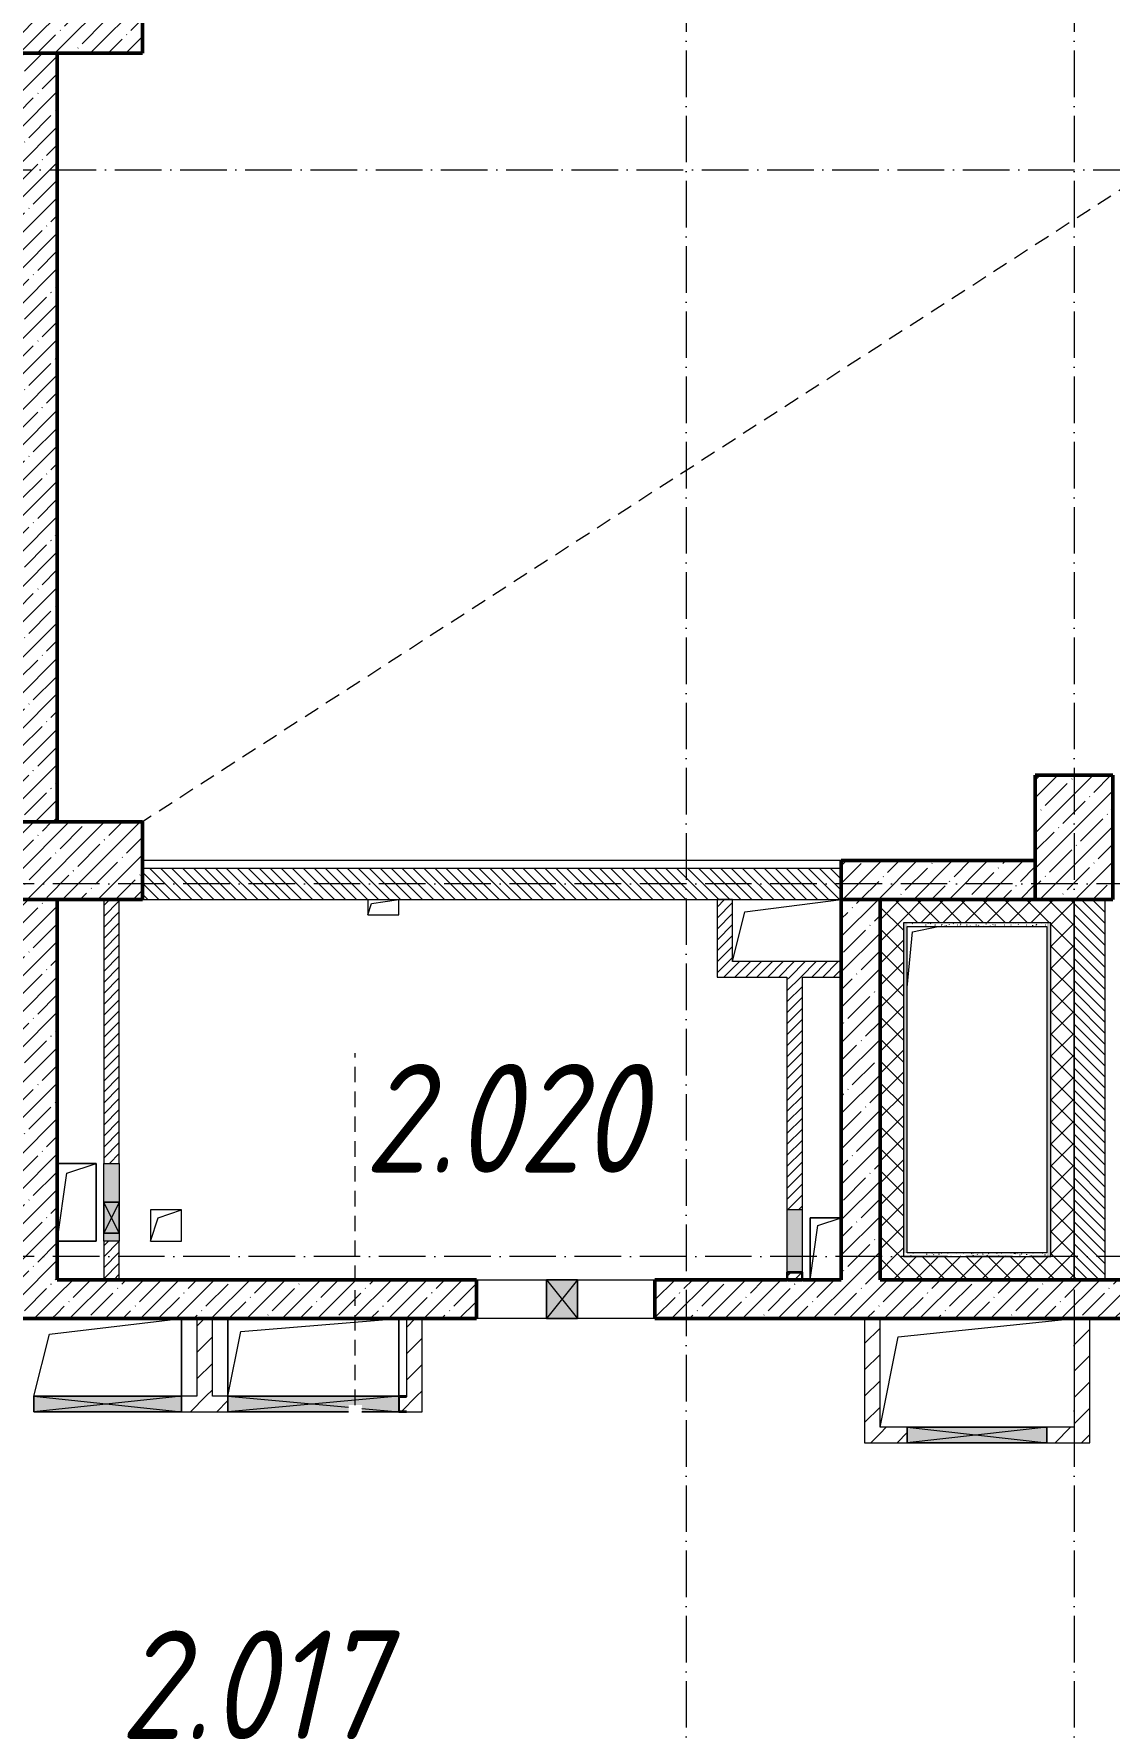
# Model space of a CAD drawing. Header units: millimetres. Extents: x -12989 to 629078, y -109036 to 555275.
# Drawn here: x 566868 to 573793, y 155315 to 166240 of the extents above; entities that cross this region are included whole.
import ezdxf

# ---------------------------------------------------------------- set-up
doc = ezdxf.new("R2010")
doc.units = ezdxf.units.MM
doc.linetypes.add('200_ШТРИХ_ш1п0_6_', pattern=[160, 100, -60])
doc.linetypes.add('50_200_ШТРИХ_1Т_ш5_п1_п1_', pattern=[700, 500, -100, 0, -100])
for name, color, linetype, lineweight in [('A-DETL-____-OTLN-3', 7, '200_ШТРИХ_ш1п0_6_', 9), ('A-DETL-GENF-OTLN', 7, 'Continuous', 9), ('A-FLOR-____-OTLN', 7, 'Continuous', 9), ('A-GENM-____-MCUT', 7, 'Continuous', 25), ('A-GENM-____-OTLN', 7, 'Continuous', 9), ('A-GENM-____-OTLN-1', 7, 'Continuous', 25), ('A-GLAZ-____-OTLN', 7, 'Continuous', 9), ('A-WALL-____-MCUT', 7, 'Continuous', 13), ('A-WALL-____-MCUT-1', 7, 'Continuous', 9), ('A-WALL-____-MCUT-2', 7, 'Continuous', 50), ('A-WALL-____-OTLN', 7, 'Continuous', 9), ('A-WALL-____-PATT-1', 7, 'Continuous', 9), ('A-WALL-FNSH-MCUT-1', 7, 'Continuous', 9), ('S-COLS-____-MCUT', 7, 'Continuous', 50), ('S-COLS-____-OTLN', 7, 'Continuous', 9), ('S-GRID-____-OTLN-1', 7, '50_200_ШТРИХ_1Т_ш5_п1_п1_', 9), ('Марки помещений', 7, 'Continuous', 9)]:
    doc.layers.add(name, color=color, linetype=linetype, lineweight=lineweight)
for name, color, linetype, lineweight, true_color in [('A-DETL-GENF-OTLN-3', 9, 'Continuous', 9, 0x808080), ('A-DETL-GENF-OTLN-4', 9, '200_ШТРИХ_ш1п0_6_', 9, 0x808080), ('A-GLAZ-____-OTLN-1', 7, 'Continuous', 9, 0xc0c0c0), ('A-WALL-____-PATT-2', 7, 'Continuous', 9, 0x787878)]:
    doc.layers.add(name, color=color, linetype=linetype, lineweight=lineweight, true_color=true_color)
doc.styles.add('ISOCPEUR_I_2', font='isocpeui.ttf', dxfattribs={"width": 0.85, "height": 2.3})
pattern_1 = [(45, (516567.8, 90784.41), (-35.35534, 35.35534), [])]
pattern_2 = [(45, (516567.8, 90784.41), (-114.04925, 114.04925), []), (45, (516681.85, 90784.41), (-114.04925, 114.04925), [201.612, -40.322, 3.353, -36.97])]
pattern_3 = [(135, (516567.8, 90784.41), (-35.35534, -35.35534), [])]
pattern_4 = [(0, (516567.798, 90784.408), (81.28, 20.32), [3.353, -57.607, 3.353, -57.607, -325.12]), (0, (516567.798, 90784.408), (81.28, 20.32), [-121.92, 3.353, -118.567, 3.353, -57.607, -142.24]), (0, (516567.798, 90784.408), (81.28, 20.32), [-304.8, 3.353, -37.287, 3.353, -98.247]), (120, (516598.278, 90794.568), (-58.237636, 60.230545), [3.353, -57.607, 3.353, -57.607, -325.12]), (120, (516598.278, 90794.568), (-58.237636, 60.230545), [-121.92, 3.353, -118.567, 3.353, -57.607, -142.24]), (120, (516598.278, 90794.568), (-58.237636, 60.230545), [-304.8, 3.353, -37.287, 3.353, -98.247]), (240, (516608.438, 90835.208), (-23.042364, -80.550545), [3.353, -57.607, 3.353, -57.607, -325.12]), (240, (516608.438, 90835.208), (-23.042364, -80.550545), [-121.92, 3.353, -118.567, 3.353, -57.607, -142.24]), (240, (516608.438, 90835.208), (-23.042364, -80.550545), [-304.8, 3.353, -37.287, 3.353, -98.247])]
pattern_5 = [(45, (516567.8, 90784.41), (-70.71068, 70.71068), []), (135, (516567.8, 90784.41), (-70.71068, -70.71068), [])]
pattern_6 = [(45, (516567.8, 90784.41), (-84.85281, 84.85281), [])]

# ---------------------------------------------------------------- blocks, each defined once
blk = doc.blocks.new('BSC_Колонна _Прямоугольная - 500х800-V75-АР1_План отверстий 2 этажа в осях 1-64_Ю-ЯЯ')
at = {"layer": 'S-COLS-____-OTLN'}
h = blk.add_hatch(dxfattribs=at)
h.set_pattern_fill('FP_87', color=256, style=0, pattern_type=2)
h.set_pattern_definition([(315, (-75581.04, 50600), (114.04925, 114.04925), []), (315, (-75581.04, 50485.95), (114.04925, 114.04925), [201.613, -40.323, 3.353, -36.97])])
h.paths.add_polyline_path([(-250, -400), (250, -400), (250, 400), (-250, 400)], flags=0)
at = {"layer": 'S-COLS-____-MCUT'}
for p, q in [((250, 400), (-250, 400)), ((-250, 400), (-250, -400)), ((250, -400), (250, 400)), ((-250, -400), (250, -400))]:
    blk.add_line(p, q, dxfattribs=at)
blk = doc.blocks.new('BSC_Колонна _Прямоугольная - 500х800-V76-АР1_План отверстий 2 этажа в осях 1-64_Ю-ЯЯ')
at = {"layer": 'S-COLS-____-OTLN'}
h = blk.add_hatch(dxfattribs=at)
h.set_pattern_fill('FP_88', color=256, style=0, pattern_type=2)
h.set_pattern_definition([(315, (-70131.04, 50600), (114.04925, 114.04925), []), (315, (-70131.04, 50485.95), (114.04925, 114.04925), [201.613, -40.323, 3.353, -36.97])])
h.paths.add_polyline_path([(-250, -400), (250, -400), (250, 400), (-250, 400)], flags=0)
at = {"layer": 'S-COLS-____-MCUT'}
for p, q in [((250, 400), (-250, 400)), ((-250, 400), (-250, -400)), ((250, -400), (250, 400)), ((-250, -400), (250, -400))]:
    blk.add_line(p, q, dxfattribs=at)
blk = doc.blocks.new('BSC_Колонна _Прямоугольная - 500х800-V86-АР1_План отверстий 2 этажа в осях 1-64_Ю-ЯЯ')
at = {"layer": 'S-COLS-____-OTLN'}
h = blk.add_hatch(dxfattribs=at)
h.set_pattern_fill('FP_99', color=256, style=0, pattern_type=2)
h.set_pattern_definition([(225, (57000, 70281.04), (114.04925, -114.04925), []), (225, (56885.95, 70281.04), (114.04925, -114.04925), [201.613, -40.323, 3.353, -36.97])])
h.paths.add_polyline_path([(-250, 400), (-250, -400), (250, -400), (250, 400)], flags=0)
at = {"layer": 'S-COLS-____-MCUT'}
for p, q in [((250, 400), (-250, 400)), ((-250, 400), (-250, -400)), ((250, -400), (250, 400)), ((-250, -400), (250, -400))]:
    blk.add_line(p, q, dxfattribs=at)
blk = doc.blocks.new('AR_Отверстие Ниша - Лючок-32402213-АР1_План отверстий 2 этажа в осях 1-64_Ю-ЯЯ')
at = {"layer": 'A-GLAZ-____-OTLN'}
h = blk.add_hatch(color=256, dxfattribs=at)
h.paths.add_polyline_path([(250, 50), (200, 50), (200, -50), (250, -50)], flags=0)
h.paths.add_polyline_path([(0, 50), (-250, 50), (-250, -50), (0, -50)], flags=0)
for p, q in [((-250, 50), (0, 50)), ((-250, -50), (-250, 50)), ((200, 50), (250, 50)), ((250, 50), (250, -50)), ((0, -50), (-250, -50)), ((250, -50), (200, -50))]:
    blk.add_line(p, q, dxfattribs=at)
blk = doc.blocks.new('AR_Отверстие Ниша - Лючок-32404098-АР1_План отверстий 2 этажа в осях 1-64_Ю-ЯЯ')
at = {"layer": 'A-GLAZ-____-OTLN'}
blk.add_hatch(color=256, dxfattribs=at).paths.add_polyline_path([(200, -50), (200, 50), (-200, 50), (-200, -50)], flags=0)
for p, q in [((200, 50), (-200, 50)), ((-200, 50), (-200, -50)), ((-200, -50), (200, -50))]:
    blk.add_line(p, q, dxfattribs=at)
blk = doc.blocks.new('154_Фахверк_СКБ_Швеллер - Тип_100_3960_зеркало-29769493-АР1_План отверстий 2 этажа в осях 1-64_Ю-ЯЯ')
at = {"layer": 'A-GENM-____-MCUT'}
for p, q in [((175, 50), (125, 50)), ((125, 50), (125, -50)), ((128, 47), (175, 47)), ((128, -47), (128, 47)), ((175, 47), (175, 50)), ((125, -50), (175, -50)), ((175, -47), (128, -47)), ((175, -50), (175, -47))]:
    blk.add_line(p, q, dxfattribs=at)
blk = doc.blocks.new('AR_Отверстие прямоугольное _в стене_ - AR_Отверстие прямоугольное _в стене__ВК-32402182-АР1_План отверстий 2 этажа в осях 1-64_Ю-ЯЯ')
at = {"layer": 'A-GLAZ-____-OTLN'}
blk.add_hatch(color=256, dxfattribs=at).paths.add_polyline_path([(100, 50), (-100, 50), (-100, -50), (100, -50)], flags=0)
at = {"layer": 'A-DETL-GENF-OTLN'}
for p, q in [((-100, -50), (-100, 50)), ((-100, 50), (100, 50)), ((100, 50), (-100, -50)), ((-100, 50), (100, -50)), ((100, 50), (-100, 50)), ((-100, 50), (-100, -50)), ((100, 50), (100, -50)), ((100, -50), (100, 50)), ((100, -50), (-100, -50)), ((-100, -50), (100, -50))]:
    blk.add_line(p, q, dxfattribs=at)
blk = doc.blocks.new('AR_Отверстие прямоугольное _в плите_ - AR_Отверстие прямоугольное _в плите_-V157-АР1_План отверстий 2 этажа в осях 1-64_Ю-ЯЯ')
at = {"layer": 'A-GENM-____-OTLN'}
for p, q in [((125, 250), (-125, 250)), ((-63, 188), (125, 250)), ((125, -250), (125, 250)), ((-125, -250), (-63, 188)), ((-125, -250), (125, -250))]:
    blk.add_line(p, q, dxfattribs=at)
blk = doc.blocks.new('AR_Отверстие прямоугольное _в плите_ - AR_Отверстие прямоугольное _в плите_-30459207-АР1_План отверстий 2 этажа в осях 1-64_Ю-ЯЯ')
at = {"layer": 'A-GENM-____-OTLN'}
for p, q in [((100, 100), (-100, 100)), ((-100, 100), (-100, -100)), ((-100, -100), (-50, 50)), ((-50, 50), (100, 100)), ((100, -100), (100, 100)), ((-100, -100), (100, -100))]:
    blk.add_line(p, q, dxfattribs=at)
blk = doc.blocks.new('AR_Отверстие прямоугольное _в плите_ - AR_Отверстие прямоугольное _в плите_-V161-АР1_План отверстий 2 этажа в осях 1-64_Ю-ЯЯ')
at = {"layer": 'A-GENM-____-OTLN'}
for p, q in [((100, 200), (-100, 200)), ((-100, 200), (-100, -200)), ((-100, -200), (-50, 150)), ((-50, 150), (100, 200))]:
    blk.add_line(p, q, dxfattribs=at)
blk = doc.blocks.new('AR_Отверстие прямоугольное _в плите_ - AR_Отверстие прямоугольное _в плите_-V176-АР1_План отверстий 2 этажа в осях 1-64_Ю-ЯЯ')
at = {"layer": 'A-GENM-____-OTLN'}
for p, q in [((-100, 50), (-100, -50)), ((-100, -50), (-75, 25)), ((-75, 25), (100, 50)), ((100, -50), (100, 50)), ((-100, -50), (100, -50))]:
    blk.add_line(p, q, dxfattribs=at)
blk = doc.blocks.new('AR_Отверстие прямоугольное _в плите_ - AR_Отверстие прямоугольное _в плите_-30552508-АР1_План отверстий 2 этажа в осях 1-64_Ю-ЯЯ')
at = {"layer": 'A-GENM-____-OTLN'}
for p, q in [((-550, 250), (-550, -250)), ((-467, 167), (550, 250)), ((550, -250), (550, 250)), ((-550, -250), (-467, 167))]:
    blk.add_line(p, q, dxfattribs=at)
blk = doc.blocks.new('AR_Отверстие прямоугольное _в плите_ - AR_Отверстие прямоугольное _в плите_-30552516-АР1_План отверстий 2 этажа в осях 1-64_Ю-ЯЯ')
at = {"layer": 'A-GENM-____-OTLN'}
for p, q in [((-450, 658), (-417, 1017)), ((-417, 1017), (-250, 1050))]:
    blk.add_line(p, q, dxfattribs=at)
blk = doc.blocks.new('AR_Отверстие прямоугольное _в плите_ - AR_Отверстие прямоугольное _в плите_-30552779-АР1_План отверстий 2 этажа в осях 1-64_Ю-ЯЯ')
at = {"layer": 'A-GENM-____-OTLN'}
for p, q in [((-508, 233), (625, 350)), ((-625, -350), (-508, 233))]:
    blk.add_line(p, q, dxfattribs=at)
blk = doc.blocks.new('AR_Отверстие прямоугольное _в плите_ - AR_Отверстие прямоугольное _в плите_-30552525-АР1_План отверстий 2 этажа в осях 1-64_Ю-ЯЯ')
at = {"layer": 'A-GENM-____-OTLN'}
for p, q in [((-350, -200), (-270, 120)), ((-270, 120), (350, 200))]:
    blk.add_line(p, q, dxfattribs=at)
blk = doc.blocks.new('AR_Отверстие прямоугольное _в стене__БезПР - AR_Отверстие прямоугольное _в стене__БезПР-30578456-АР1_План отверстий 2 этажа в осях 1-64_Ю-ЯЯ')
at = {"layer": 'A-GLAZ-____-OTLN-1'}
blk.add_hatch(color=256, dxfattribs=at).paths.add_polyline_path([(100, -125), (100, 125), (-100, 125), (-100, -125)], flags=0)
at = {"layer": 'A-DETL-GENF-OTLN'}
for p, q in [((-100, -125), (-100, 125)), ((-100, 125), (100, 125)), ((100, 125), (-100, -125)), ((-100, 125), (100, -125)), ((100, 125), (-100, 125)), ((-100, 125), (-100, -125)), ((100, 125), (100, -125)), ((100, -125), (100, 125)), ((100, -125), (-100, -125)), ((-100, -125), (100, -125))]:
    blk.add_line(p, q, dxfattribs=at)
at = {"layer": 'A-GLAZ-____-OTLN'}
blk.add_line((100, 125), (-100, 125), dxfattribs=at)
blk = doc.blocks.new('AR_Отверстие прямоугольное _в плите_ - AR_Отверстие прямоугольное _в плите_-30552717-АР1_План отверстий 2 этажа в осях 1-64_Ю-ЯЯ')
at = {"layer": 'A-GENM-____-OTLN'}
for p, q in [((-375, 150), (475, 250)), ((475, -250), (475, 250)), ((-475, -250), (-375, 150))]:
    blk.add_line(p, q, dxfattribs=at)
blk = doc.blocks.new('AR_Отверстие прямоугольное _в стене__БезПР - AR_Отверстие прямоугольное _в стене__БезПР-36428360-АР1_План отверстий 2 этажа в осях 1-64_Ю-ЯЯ')
at = {"layer": 'A-GLAZ-____-OTLN'}
blk.add_hatch(color=256, dxfattribs=at).paths.add_polyline_path([(450, -50), (450, 50), (-450, 50), (-450, -50), (170, -50)], flags=0)
at = {"layer": 'A-DETL-GENF-OTLN'}
for p, q in [((-450, -50), (-450, 50)), ((-450, 50), (450, 50)), ((450, 50), (-450, -50)), ((-450, 50), (450, -50)), ((450, 50), (-450, 50)), ((-450, 50), (-450, -50)), ((450, 50), (450, -50)), ((450, -50), (450, 50)), ((450, -50), (-450, -50)), ((-450, -50), (450, -50))]:
    blk.add_line(p, q, dxfattribs=at)
at = {"layer": 'A-GLAZ-____-OTLN'}
blk.add_line((450, 50), (-450, 50), dxfattribs=at)
blk = doc.blocks.new('AR_Отверстие прямоугольное _в стене__БезПР - AR_Отверстие прямоугольное _в стене__БезПР-36428547-АР1_План отверстий 2 этажа в осях 1-64_Ю-ЯЯ')
at = {"layer": 'A-GLAZ-____-OTLN'}
blk.add_hatch(color=256, dxfattribs=at).paths.add_polyline_path([(475, -50), (475, 50), (-475, 50), (-475, -50)], flags=0)
at = {"layer": 'A-DETL-GENF-OTLN'}
for p, q in [((-475, -50), (-475, 50)), ((-475, 50), (475, 50)), ((475, 50), (-475, -50)), ((-475, 50), (475, -50)), ((475, 50), (-475, 50)), ((-475, 50), (-475, -50)), ((475, 50), (475, -50)), ((475, -50), (475, 50)), ((475, -50), (-475, -50)), ((-475, -50), (475, -50))]:
    blk.add_line(p, q, dxfattribs=at)
at = {"layer": 'A-GLAZ-____-OTLN'}
blk.add_line((475, 50), (-475, 50), dxfattribs=at)
blk = doc.blocks.new('154_Фахверк_СКБ_Швеллер - Тип_100_3960_зеркало-V205-АР1_План отверстий 2 этажа в осях 1-64_Ю-ЯЯ')
at = {"layer": 'A-GENM-____-MCUT'}
for p, q in [((175, 50), (125, 50)), ((128, 47), (175, 47)), ((128, -47), (128, 47)), ((175, 47), (175, 50)), ((125, -50), (175, -50)), ((175, -47), (128, -47)), ((175, -50), (175, -47))]:
    blk.add_line(p, q, dxfattribs=at)
blk = doc.blocks.new('AR_Отверстие прямоугольное _в стене_ - AR_Отверстие прямоугольное _в стене__ОВ-36926784-АР1_План отверстий 2 этажа в осях 1-64_Ю-ЯЯ')
at = {"layer": 'A-GLAZ-____-OTLN'}
blk.add_hatch(color=256, dxfattribs=at).paths.add_polyline_path([(227, -50), (227, -7), (313, -7), (313, -50), (550, -50), (550, 50), (-550, 50), (-550, -50)], flags=0)
at = {"layer": 'A-DETL-GENF-OTLN'}
for p, q in [((-550, -50), (-550, 50)), ((-550, 50), (550, 50)), ((550, 50), (-550, -50)), ((-550, 50), (227, -21)), ((550, 50), (-550, 50)), ((-550, 50), (-550, -50)), ((550, 50), (550, -50)), ((550, -50), (550, 50)), ((227, -50), (-550, -50)), ((-550, -50), (227, -50)), ((313, -28), (550, -50)), ((550, -50), (313, -50)), ((313, -50), (550, -50))]:
    blk.add_line(p, q, dxfattribs=at)
blk = doc.blocks.new('DET_L_Имитация разреза_ISO2-5 - Вправо-29863948-АР1_План отверстий 2 этажа в осях 1-64_Ю-ЯЯ')
at = {"layer": 'A-DETL-GENF-OTLN-4'}
blk.add_line((143, 0), (2410, 0), dxfattribs=at)
blk = doc.blocks.new('3эт')
at = {"layer": 'S-GRID-____-OTLN-1', "color": 251, "ltscale": 0.6, "true_color": 0x636466}
for p, q in [((338270.7, 4029.4), (338270.7, -33971.9)), ((340770.7, 4029.4), (340770.7, -33971.9)), ((318208.2, -12282.4), (387845.1, -12282.4)), ((387845.1, -16882.4), (333012.7, -16882.4)), ((387845.1, -19282.4), (279101.9, -19282.4))]:
    blk.add_line(p, q, dxfattribs=at)

msp = doc.modelspace()

# ---------------------------------------------------------------- hatches: boundary and pattern name
at = {"layer": 'A-WALL-____-PATT-1'}
h = msp.add_hatch(dxfattribs=at)
h.set_pattern_fill('FP_13', color=256, style=0, pattern_type=2)
h.set_pattern_definition(pattern_2)
h.paths.add_polyline_path([(567017.7976, 161165.4504), (567017.7976, 166115.4504), (566767.7976, 166115.4504), (566767.7976, 161165.4504)], flags=0)
h = msp.add_hatch(dxfattribs=at)
h.set_pattern_fill('FP_6', color=256, style=0, pattern_type=2)
h.set_pattern_definition(pattern_3)
h.paths.add_polyline_path([(572067.7976, 160665.4504), (572067.7976, 160865.4504), (567567.7976, 160865.4504), (567567.7976, 160665.4504), (571345.1372, 160665.4504)], flags=0)
h = msp.add_hatch(dxfattribs=at)
h.set_pattern_fill('FP_13', color=256, style=0, pattern_type=2)
h.set_pattern_definition(pattern_2)
h.paths.add_polyline_path([(572067.7976, 160665.4504), (573317.7976, 160665.4504), (573317.7976, 160915.4504), (572067.7976, 160915.4504)], flags=0)
h = msp.add_hatch(dxfattribs=at)
h.set_pattern_fill('FP_13', color=256, style=0, pattern_type=2)
h.set_pattern_definition(pattern_2)
h.paths.add_polyline_path([(567017.7976, 157965.4504), (567017.7976, 160665.4504), (566767.7976, 160665.4504), (566767.7976, 157965.4504), (566926.3855, 157965.4504)], flags=0)
h = msp.add_hatch(dxfattribs=at)
h.set_pattern_fill('FP_5', color=256, style=0, pattern_type=2)
h.set_pattern_definition(pattern_1)
h.paths.add_polyline_path([(567417.7976, 158215.4504), (567417.7976, 158465.4504), (567317.7976, 158465.4504), (567317.7976, 158215.4504)], flags=0)
h.paths.add_polyline_path([(567317.7976, 158965.4504), (567417.7976, 158965.4504), (567417.7976, 160665.4504), (567317.7976, 160665.4504), (567317.7976, 159309.8867)], flags=0)
h = msp.add_hatch(dxfattribs=at)
h.set_pattern_fill('FP_5', color=256, style=0, pattern_type=2)
h.set_pattern_definition(pattern_1)
h.paths.add_polyline_path([(571267.7976, 160165.4504), (571367.7976, 160165.4504), (571367.7976, 160665.4504), (571267.7976, 160665.4504)], flags=0)
h = msp.add_hatch(dxfattribs=at)
h.set_pattern_fill('FP_13', color=256, style=0, pattern_type=2)
h.set_pattern_definition(pattern_2)
h.paths.add_polyline_path([(572317.7976, 158215.4504), (572317.7976, 160665.4504), (572067.7976, 160665.4504), (572067.7976, 158215.4504)], flags=0)
h = msp.add_hatch(dxfattribs=at)
h.set_pattern_fill('FP_1', color=256, style=0, pattern_type=2)
h.set_pattern_definition(pattern_5)
h.paths.add_polyline_path([(572317.7976, 158365.4504), (572467.7976, 158365.4504), (572467.7976, 160665.4504), (572317.7976, 160665.4504), (572317.7976, 158390.4504)], flags=0)
h = msp.add_hatch(dxfattribs=at)
h.set_pattern_fill('FP_1', color=256, style=0, pattern_type=2)
h.set_pattern_definition(pattern_5)
h.paths.add_polyline_path([(573112.6379, 160515.4504), (573417.7976, 160515.4504), (573417.7976, 160665.4504), (572467.7976, 160665.4504), (572467.7976, 160515.4504), (572492.7976, 160515.4504)], flags=0)
h = msp.add_hatch(dxfattribs=at)
h.set_pattern_fill('FP_1', color=256, style=0, pattern_type=2)
h.set_pattern_definition(pattern_5)
h.paths.add_polyline_path([(573417.7976, 158215.4504), (573567.7976, 158215.4504), (573567.7976, 160665.4504), (573417.7976, 160665.4504), (573417.7976, 158365.4504)], flags=0)
h = msp.add_hatch(dxfattribs=at)
h.set_pattern_fill('FP_6', color=256, style=0, pattern_type=2)
h.set_pattern_definition(pattern_3)
h.paths.add_polyline_path([(573767.7976, 158215.4504), (573767.7976, 160665.4504), (573567.7976, 160665.4504), (573567.7976, 158215.4504)], flags=0)
h = msp.add_hatch(dxfattribs=at)
h.set_pattern_fill('FP_5', color=256, style=0, pattern_type=2)
h.set_pattern_definition(pattern_1)
h.paths.add_polyline_path([(571817.7976, 160165.4504), (572067.7976, 160165.4504), (572067.7976, 160265.4504), (571367.7976, 160265.4504), (571367.7976, 160165.4504), (571717.7976, 160165.4504)], flags=0)
h = msp.add_hatch(dxfattribs=at)
h.set_pattern_fill('FP_5', color=256, style=0, pattern_type=2)
h.set_pattern_definition(pattern_1)
h.paths.add_polyline_path([(571814.7976, 158215.4504), (571814.7976, 158262.4504), (571720.7976, 158262.4504), (571720.7976, 158215.4504), (571767.7976, 158215.4504)], flags=0)
h.paths.add_polyline_path([(571817.7976, 158665.4504), (571817.7976, 160165.4504), (571717.7976, 160165.4504), (571717.7976, 158665.4504)], flags=0)
h = msp.add_hatch(dxfattribs=at)
h.set_pattern_fill('FP_1', color=256, style=0, pattern_type=2)
h.set_pattern_definition(pattern_5)
h.paths.add_polyline_path([(573392.7976, 158215.4504), (573417.7976, 158215.4504), (573417.7976, 158365.4504), (572317.7976, 158365.4504), (572317.7976, 158215.4504), (573112.6379, 158215.4504)], flags=0)
h = msp.add_hatch(dxfattribs=at)
h.set_pattern_fill('FP_13', color=256, style=0, pattern_type=2)
h.set_pattern_definition(pattern_2)
h.paths.add_polyline_path([(573767.7976, 157965.4504), (573767.7976, 158215.4504), (570867.7976, 158215.4504), (570867.7976, 157965.4504), (573112.6379, 157965.4504)], flags=0)
h.paths.add_polyline_path([(569577.6365, 157965.4504), (569717.7976, 157965.4504), (569717.7976, 158215.4504), (567017.7976, 158215.4504), (567017.7976, 157965.4504), (569367.7976, 157965.4504)], flags=0)
h = msp.add_hatch(dxfattribs=at)
h.set_pattern_fill('FP_13', color=256, style=0, pattern_type=2)
h.set_pattern_definition(pattern_2)
h.paths.add_polyline_path([(579817.7976, 157965.4504), (579817.7976, 158215.4504), (578517.7976, 158215.4504), (578517.7976, 157965.4504), (579567.7976, 157965.4504)], flags=0)
h.paths.add_polyline_path([(577517.7976, 157965.4504), (577517.7976, 158215.4504), (576517.7976, 158215.4504), (576517.7976, 157965.4504), (576647.6392, 157965.4504)], flags=0)
h.paths.add_polyline_path([(574117.7976, 157965.4504), (575367.7976, 157965.4504), (575367.7976, 158215.4504), (573767.7976, 158215.4504), (573767.7976, 157965.4504)], flags=0)
h = msp.add_hatch(dxfattribs=at)
h.set_pattern_fill('FP_4', color=256, style=0, pattern_type=2)
h.set_pattern_definition(pattern_6)
h.paths.add_polyline_path([(568017.7976, 157465.4504), (568017.7976, 157965.4504), (567917.7976, 157965.4504), (567917.7976, 157465.4504)], flags=0)
h = msp.add_hatch(dxfattribs=at)
h.set_pattern_fill('FP_4', color=256, style=0, pattern_type=2)
h.set_pattern_definition(pattern_6)
h.paths.add_polyline_path([(569367.7976, 157465.4504), (569367.7976, 157965.4504), (569267.7976, 157965.4504), (569267.7976, 157465.4504)], flags=0)
h = msp.add_hatch(dxfattribs=at)
h.set_pattern_fill('FP_4', color=256, style=0, pattern_type=2)
h.set_pattern_definition(pattern_6)
h.paths.add_polyline_path([(572317.7976, 157165.4504), (572317.7976, 157965.4504), (572217.7976, 157965.4504), (572217.7976, 157165.4504)], flags=0)
h = msp.add_hatch(dxfattribs=at)
h.set_pattern_fill('FP_4', color=256, style=0, pattern_type=2)
h.set_pattern_definition(pattern_6)
h.paths.add_polyline_path([(573667.7976, 157265.4504), (573667.7976, 157965.4504), (573567.7976, 157965.4504), (573567.7976, 157265.4504)], flags=0)
h = msp.add_hatch(dxfattribs=at)
h.set_pattern_fill('FP_4', color=256, style=0, pattern_type=2)
h.set_pattern_definition(pattern_6)
h.paths.add_polyline_path([(569367.7976, 157365.4504), (569367.7976, 157465.4504), (569267.7976, 157465.4504), (569267.7976, 157462.4504), (569220.7976, 157462.4504), (569220.7976, 157368.4504), (569267.7976, 157368.4504), (569267.7976, 157365.4504)], flags=0)
h.paths.add_polyline_path([(568117.7976, 157365.4504), (568117.7976, 157465.4504), (567817.7976, 157465.4504), (567817.7976, 157365.4504)], flags=0)
h = msp.add_hatch(dxfattribs=at)
h.set_pattern_fill('FP_4', color=256, style=0, pattern_type=2)
h.set_pattern_definition(pattern_6)
h.paths.add_polyline_path([(573667.7976, 157165.4504), (573667.7976, 157265.4504), (573392.7976, 157265.4504), (573392.7976, 157165.4504)], flags=0)
h.paths.add_polyline_path([(572317.7976, 157165.4504), (572492.7976, 157165.4504), (572492.7976, 157265.4504), (572317.7976, 157265.4504)], flags=0)
at = {"layer": 'A-WALL-____-PATT-2'}
h = msp.add_hatch(dxfattribs=at)
h.set_pattern_fill('FP_164', color=256, style=0, pattern_type=2)
h.set_pattern_definition(pattern_4)
h.paths.add_polyline_path([(572467.7976, 158390.4504), (572492.7976, 158390.4504), (572492.7976, 160515.4504), (572467.7976, 160515.4504), (572467.7976, 159309.8867)], flags=0)
h = msp.add_hatch(dxfattribs=at)
h.set_pattern_fill('FP_164', color=256, style=0, pattern_type=2)
h.set_pattern_definition(pattern_4)
h.paths.add_polyline_path([(572492.7976, 160490.4504), (573392.7976, 160490.4504), (573392.7976, 160515.4504), (572492.7976, 160515.4504)], flags=0)
h = msp.add_hatch(dxfattribs=at)
h.set_pattern_fill('FP_164', color=256, style=0, pattern_type=2)
h.set_pattern_definition(pattern_4)
h.paths.add_polyline_path([(573392.7976, 158365.4504), (573417.7976, 158365.4504), (573417.7976, 160515.4504), (573392.7976, 160515.4504), (573392.7976, 158390.4504)], flags=0)
h = msp.add_hatch(dxfattribs=at)
h.set_pattern_fill('FP_164', color=256, style=0, pattern_type=2)
h.set_pattern_definition(pattern_4)
h.paths.add_polyline_path([(573392.7976, 158365.4504), (573392.7976, 158390.4504), (572467.7976, 158390.4504), (572467.7976, 158365.4504), (573112.6379, 158365.4504)], flags=0)

# ---------------------------------------------------------------- linework, layer by layer
at = {"layer": 'A-DETL-____-OTLN-3'}
msp.add_line((590467.7976, 175965.4504), (567567.7976, 161165.4504), dxfattribs=at)
at = {"layer": 'A-FLOR-____-OTLN'}
for p, q in [((572067.7976, 160915.4504), (567567.7976, 160915.4504)), ((567017.7976, 158965.4504), (567267.7976, 158965.4504)), ((567267.7976, 158965.4504), (567267.7976, 158465.4504)), ((571867.7976, 158615.4504), (572067.7976, 158615.4504)), ((571867.7976, 158215.4504), (571867.7976, 158615.4504)), ((567267.7976, 158465.4504), (567017.7976, 158465.4504)), ((567817.7976, 157965.4504), (567817.7976, 157465.4504)), ((568117.7976, 157465.4504), (568117.7976, 157965.4504)), ((569217.7976, 157965.4504), (569217.7976, 157465.4504))]:
    msp.add_line(p, q, dxfattribs=at)
at = {"layer": 'A-WALL-____-MCUT'}
for p, q in [((572067.7976, 160865.4504), (567567.7976, 160865.4504)), ((567567.7976, 160665.4504), (572067.7976, 160665.4504)), ((573567.7976, 160665.4504), (573567.7976, 158215.4504)), ((573767.7976, 158215.4504), (573767.7976, 160665.4504))]:
    msp.add_line(p, q, dxfattribs=at)
at = {"layer": 'A-WALL-____-MCUT-1'}
for p, q in [((573567.7976, 158215.4504), (573567.7976, 160665.4504)), ((572467.7976, 160515.4504), (572467.7976, 158365.4504)), ((573417.7976, 160515.4504), (572467.7976, 160515.4504)), ((573417.7976, 158365.4504), (573417.7976, 160515.4504)), ((572467.7976, 158365.4504), (573417.7976, 158365.4504))]:
    msp.add_line(p, q, dxfattribs=at)
at = {"layer": 'A-WALL-____-MCUT-2'}
for p, q in [((567017.7976, 161165.4504), (567017.7976, 166115.4504)), ((573317.7976, 160915.4504), (572067.7976, 160915.4504)), ((572067.7976, 160915.4504), (572067.7976, 160665.4504)), ((567017.7976, 158215.4504), (567017.7976, 160665.4504)), ((572067.7976, 160665.4504), (572067.7976, 158215.4504)), ((572067.7976, 160665.4504), (573317.7976, 160665.4504)), ((572317.7976, 158215.4504), (572317.7976, 160665.4504)), ((569717.7976, 158215.4504), (567017.7976, 158215.4504)), ((569717.7976, 157965.4504), (569717.7976, 158215.4504)), ((571717.7976, 158215.4504), (570867.7976, 158215.4504)), ((570867.7976, 158215.4504), (570867.7976, 157965.4504)), ((571814.7976, 158215.4504), (571720.7976, 158215.4504)), ((572067.7976, 158215.4504), (571817.7976, 158215.4504)), ((574117.7976, 158215.4504), (572317.7976, 158215.4504)), ((566767.7976, 157965.4504), (569717.7976, 157965.4504)), ((570867.7976, 157965.4504), (575367.7976, 157965.4504))]:
    msp.add_line(p, q, dxfattribs=at)
at = {"layer": 'A-WALL-____-OTLN'}
for p, q in [((569717.7976, 158215.4504), (570169.2004, 158215.4504)), ((570369.2004, 158215.4504), (570867.7976, 158215.4504)), ((570169.2004, 157965.4504), (569717.7976, 157965.4504)), ((570867.7976, 157965.4504), (570369.2004, 157965.4504))]:
    msp.add_line(p, q, dxfattribs=at)
at = {"layer": 'A-WALL-FNSH-MCUT-1'}
for p, q in [((567317.7976, 160665.4504), (567317.7976, 158965.4504)), ((567417.7976, 158965.4504), (567417.7976, 160665.4504)), ((571267.7976, 160665.4504), (571267.7976, 160165.4504)), ((571367.7976, 160665.4504), (571267.7976, 160665.4504)), ((571367.7976, 160265.4504), (571367.7976, 160665.4504)), ((572492.7976, 158390.4504), (572492.7976, 160490.4504)), ((572492.7976, 160490.4504), (573392.7976, 160490.4504)), ((573392.7976, 160490.4504), (573392.7976, 158390.4504)), ((571267.7976, 160165.4504), (571717.7976, 160165.4504)), ((572067.7976, 160265.4504), (571367.7976, 160265.4504)), ((571717.7976, 160165.4504), (571717.7976, 158665.4504)), ((571817.7976, 158665.4504), (571817.7976, 160165.4504)), ((571817.7976, 160165.4504), (572067.7976, 160165.4504)), ((567317.7976, 158465.4504), (567317.7976, 158215.4504)), ((567417.7976, 158215.4504), (567417.7976, 158465.4504)), ((573392.7976, 158390.4504), (572492.7976, 158390.4504)), ((567917.7976, 157965.4504), (567917.7976, 157465.4504)), ((568017.7976, 157465.4504), (568017.7976, 157965.4504)), ((569267.7976, 157965.4504), (569267.7976, 157465.4504)), ((569367.7976, 157365.4504), (569367.7976, 157965.4504)), ((572217.7976, 157965.4504), (572217.7976, 157165.4504)), ((572317.7976, 157265.4504), (572317.7976, 157965.4504)), ((573567.7976, 157965.4504), (573567.7976, 157265.4504)), ((573667.7976, 157165.4504), (573667.7976, 157965.4504)), ((567917.7976, 157465.4504), (567817.7976, 157465.4504)), ((568117.7976, 157465.4504), (568017.7976, 157465.4504)), ((567817.7976, 157365.4504), (568117.7976, 157365.4504)), ((569267.7976, 157365.4504), (569367.7976, 157365.4504)), ((572492.7976, 157265.4504), (572317.7976, 157265.4504)), ((573567.7976, 157265.4504), (573392.7976, 157265.4504)), ((572217.7976, 157165.4504), (572492.7976, 157165.4504)), ((573392.7976, 157165.4504), (573667.7976, 157165.4504))]:
    msp.add_line(p, q, dxfattribs=at)

# ---------------------------------------------------------------- block references
msp.add_blockref('3эт', (232797.0902, 177647.8646))
at = {"layer": 'A-DETL-GENF-OTLN-3', "rotation": 90.00000000000072}
msp.add_blockref('DET_L_Имитация разреза_ISO2-5 - Вправо-29863948-АР1_План отверстий 2 этажа в осях 1-64_Ю-ЯЯ', (568937.7976, 157265.4504), dxfattribs=at)
at = {"layer": 'A-GENM-____-OTLN'}
for name, p in [('AR_Отверстие прямоугольное _в плите_ - AR_Отверстие прямоугольное _в плите_-V176-АР1_План отверстий 2 этажа в осях 1-64_Ю-ЯЯ', (569117.7976, 160615.4504)), ('AR_Отверстие прямоугольное _в плите_ - AR_Отверстие прямоугольное _в плите_-30552525-АР1_План отверстий 2 этажа в осях 1-64_Ю-ЯЯ', (571717.7976, 160465.4504)), ('AR_Отверстие прямоугольное _в плите_ - AR_Отверстие прямоугольное _в плите_-30552516-АР1_План отверстий 2 этажа в осях 1-64_Ю-ЯЯ', (572942.7976, 159440.4504)), ('AR_Отверстие прямоугольное _в плите_ - AR_Отверстие прямоугольное _в плите_-V157-АР1_План отверстий 2 этажа в осях 1-64_Ю-ЯЯ', (567142.7976, 158715.4504)), ('AR_Отверстие прямоугольное _в плите_ - AR_Отверстие прямоугольное _в плите_-30459207-АР1_План отверстий 2 этажа в осях 1-64_Ю-ЯЯ', (567717.7976, 158565.4504)), ('AR_Отверстие прямоугольное _в плите_ - AR_Отверстие прямоугольное _в плите_-V161-АР1_План отверстий 2 этажа в осях 1-64_Ю-ЯЯ', (571967.7976, 158415.4504)), ('AR_Отверстие прямоугольное _в плите_ - AR_Отверстие прямоугольное _в плите_-30552717-АР1_План отверстий 2 этажа в осях 1-64_Ю-ЯЯ', (567342.7976, 157715.4504)), ('AR_Отверстие прямоугольное _в плите_ - AR_Отверстие прямоугольное _в плите_-30552508-АР1_План отверстий 2 этажа в осях 1-64_Ю-ЯЯ', (568667.7976, 157715.4504)), ('AR_Отверстие прямоугольное _в плите_ - AR_Отверстие прямоугольное _в плите_-30552779-АР1_План отверстий 2 этажа в осях 1-64_Ю-ЯЯ', (572942.7976, 157615.4504))]:
    msp.add_blockref(name, p, dxfattribs=at)
at = {"layer": 'A-GENM-____-OTLN-1', "rotation": 270}
msp.add_blockref('154_Фахверк_СКБ_Швеллер - Тип_100_3960_зеркало-29769493-АР1_План отверстий 2 этажа в осях 1-64_Ю-ЯЯ', (571767.7976, 158390.4504), dxfattribs=at)
at = {"layer": 'A-GENM-____-OTLN-1'}
msp.add_blockref('154_Фахверк_СКБ_Швеллер - Тип_100_3960_зеркало-V205-АР1_План отверстий 2 этажа в осях 1-64_Ю-ЯЯ', (569092.7976, 157415.4504), dxfattribs=at)
at = {"layer": 'A-GLAZ-____-OTLN', "rotation": 270}
for name, p in [('AR_Отверстие Ниша - Лючок-32402213-АР1_План отверстий 2 этажа в осях 1-64_Ю-ЯЯ', (567367.7976, 158715.4504)), ('AR_Отверстие прямоугольное _в стене_ - AR_Отверстие прямоугольное _в стене__ВК-32402182-АР1_План отверстий 2 этажа в осях 1-64_Ю-ЯЯ', (567367.7976, 158615.4504)), ('AR_Отверстие Ниша - Лючок-32404098-АР1_План отверстий 2 этажа в осях 1-64_Ю-ЯЯ', (571767.7976, 158465.4504))]:
    msp.add_blockref(name, p, dxfattribs=at)
at = {"layer": 'A-GLAZ-____-OTLN'}
for name, p in [('AR_Отверстие прямоугольное _в стене__БезПР - AR_Отверстие прямоугольное _в стене__БезПР-30578456-АР1_План отверстий 2 этажа в осях 1-64_Ю-ЯЯ', (570269.2004, 158090.4504)), ('AR_Отверстие прямоугольное _в стене__БезПР - AR_Отверстие прямоугольное _в стене__БезПР-36428547-АР1_План отверстий 2 этажа в осях 1-64_Ю-ЯЯ', (567342.7976, 157415.4504)), ('AR_Отверстие прямоугольное _в стене_ - AR_Отверстие прямоугольное _в стене__ОВ-36926784-АР1_План отверстий 2 этажа в осях 1-64_Ю-ЯЯ', (568667.7976, 157415.4504)), ('AR_Отверстие прямоугольное _в стене__БезПР - AR_Отверстие прямоугольное _в стене__БезПР-36428360-АР1_План отверстий 2 этажа в осях 1-64_Ю-ЯЯ', (572942.7976, 157215.4504))]:
    msp.add_blockref(name, p, dxfattribs=at)
at = {"layer": 'S-COLS-____-OTLN'}
for name, p, rotation in [('BSC_Колонна _Прямоугольная - 500х800-V75-АР1_План отверстий 2 этажа в осях 1-64_Ю-ЯЯ', (567167.7976, 166365.4504), 89.9999999999999), ('BSC_Колонна _Прямоугольная - 500х800-V86-АР1_План отверстий 2 этажа в осях 1-64_Ю-ЯЯ', (573567.7976, 161065.4504), 180), ('BSC_Колонна _Прямоугольная - 500х800-V76-АР1_План отверстий 2 этажа в осях 1-64_Ю-ЯЯ', (567167.7976, 160915.4504), 89.9999999999999)]:
    msp.add_blockref(name, p, dxfattribs=dict(at, rotation=rotation))

# ---------------------------------------------------------------- texts
at = {"layer": 'Марки помещений', "char_height": 700, "attachment_point": 1, "style": 'ISOCPEUR_I_2'}
for s, insert, width in [('2.020', (568994.8686, 159606.0736), 785.65375), ('2.017', (567421.2421, 155957.1275), 737.5525)]:
    msp.add_mtext(s, dxfattribs=dict(at, insert=insert, width=width))

doc.saveas('drawing.dxf')
